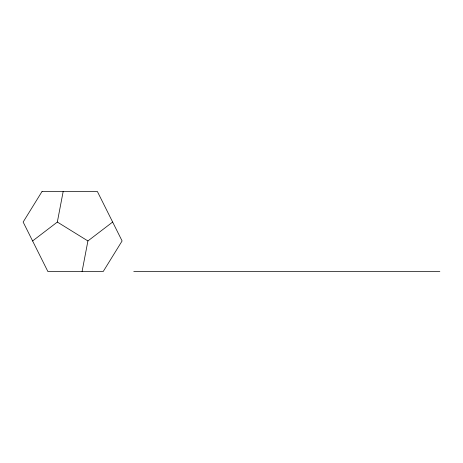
<?xml version="1.0" encoding="UTF-8"?>
<svg xmlns="http://www.w3.org/2000/svg" width="463" height="463" viewBox="0 0 463 463"><rect width="100%" height="100%" fill="white"/><g stroke="black" fill="none" stroke-linecap="round" stroke-linejoin="round"><path stroke-width="0.69" d="M32.601 240.951L57.337 222.049L63.176 191.474M82.073 271.526L87.912 240.951L112.654 222.049M133.772 271.526L439.85 271.526M57.337 222.049L87.912 240.951M42.046 191.474L23.15 222.049L47.886 271.526L103.203 271.526L122.099 240.951L97.363 191.474L42.046 191.474"/></g></svg>
